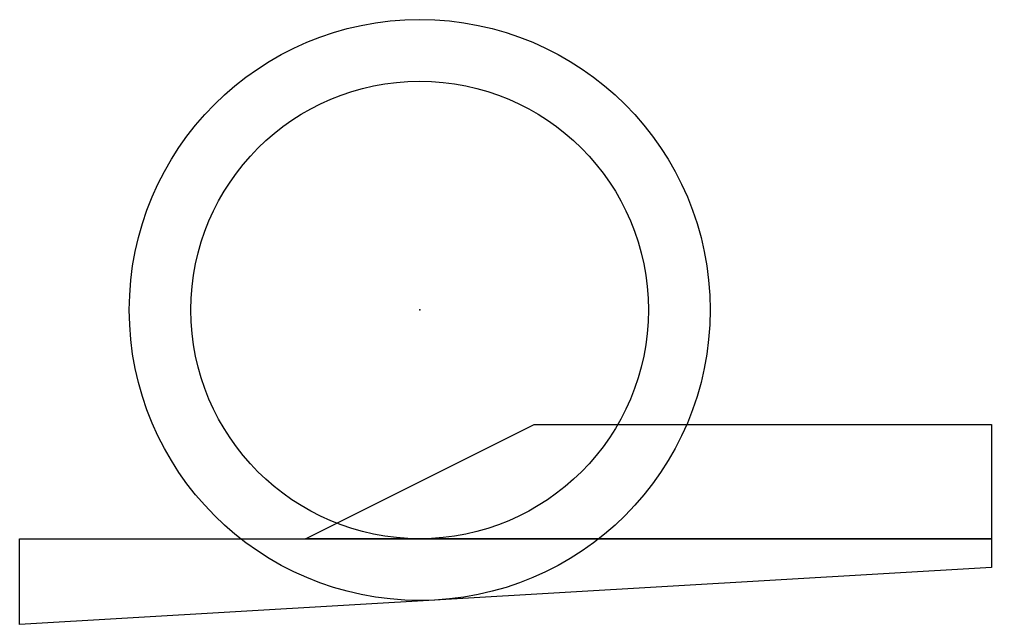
# Model space of a CAD drawing. Header units: metres. Extents: x -50 to 120, y -15 to 91.
import ezdxf

# ---------------------------------------------------------------- set-up
doc = ezdxf.new("R2010")
doc.units = ezdxf.units.M
for name, color, linetype in [('EMBANKMENT', 40, 'Continuous'), ('FOUNDATION', 30, 'Continuous'), ('SEARCH_CIRCLES', 1, 'Continuous')]:
    doc.layers.add(name, color=color, linetype=linetype)

msp = doc.modelspace()

# ---------------------------------------------------------------- linework, layer by layer
at = {"layer": 'EMBANKMENT'}
msp.add_lwpolyline([(0, 0), (40, 20), (120, 20), (120, 0)], close=True, dxfattribs=at)
at = {"layer": 'FOUNDATION'}
msp.add_lwpolyline([(-50, 0), (120, 0), (120, -5), (-50, -15)], close=True, dxfattribs=at)
at = {"layer": 'SEARCH_CIRCLES'}
for radius in [50.79, 40]:
    msp.add_circle((20, 40), radius, dxfattribs=at)
msp.add_point((20, 40), dxfattribs=at)
msp.add_point((20, 40), dxfattribs=at)

doc.saveas('drawing.dxf')
